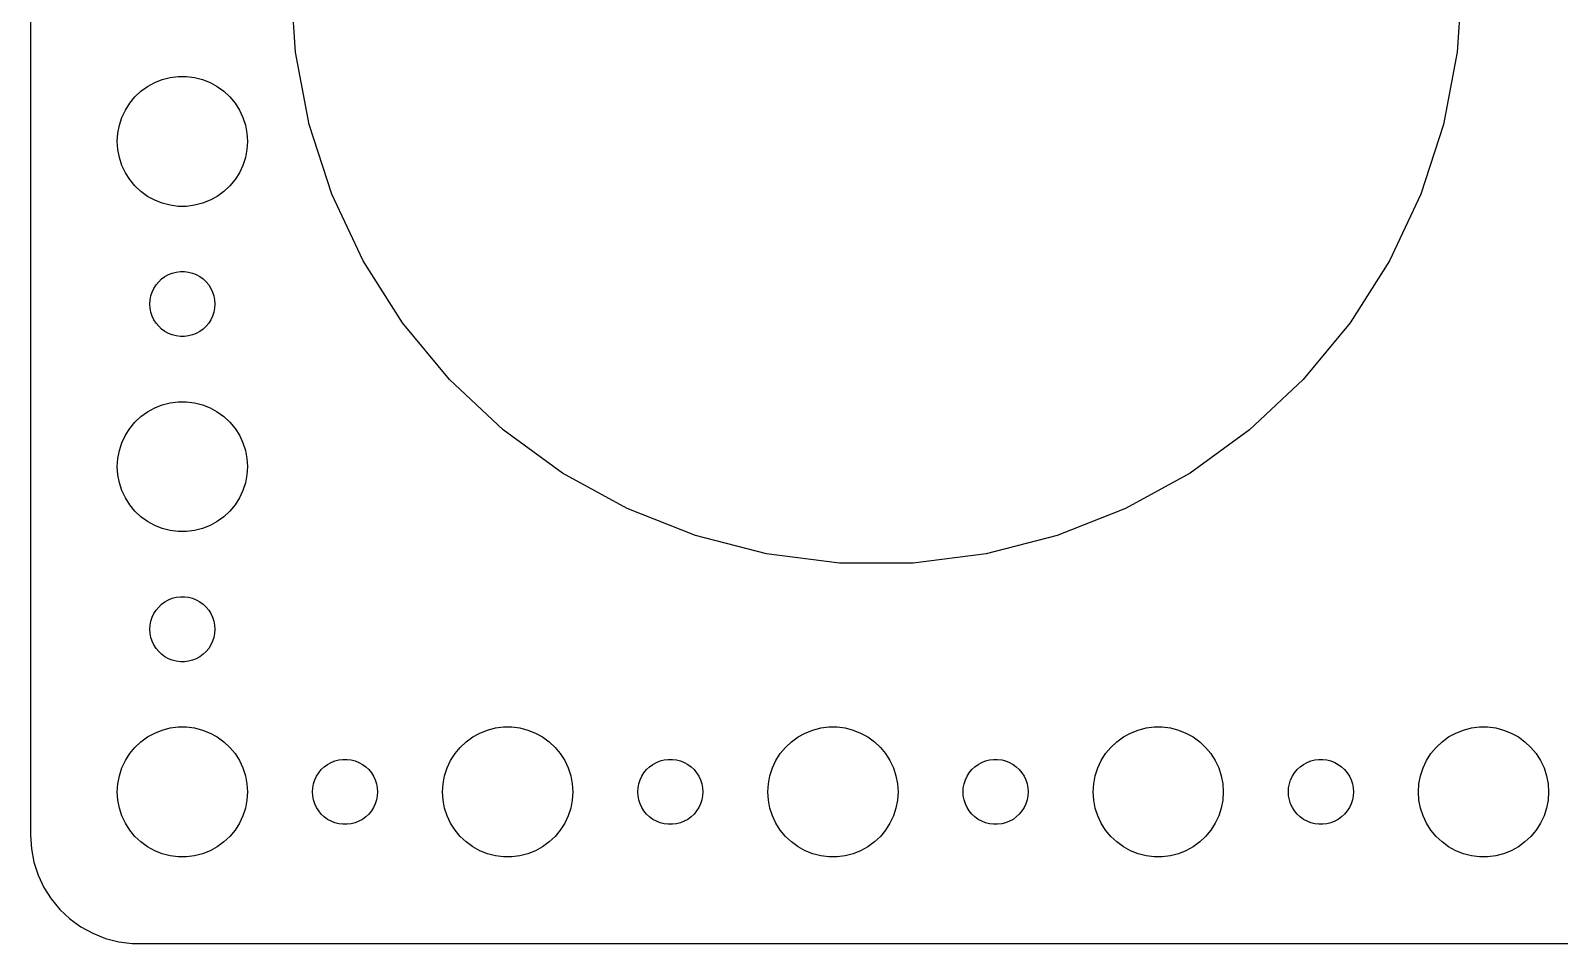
# Model space of a CAD drawing. Header units: metres. Extents: x -157 to 157, y -44 to 44.
# Drawn here: x -157 to -86.5, y -44.5 to -2.4 of the extents above; entities that cross this region are included whole.
import ezdxf

# ---------------------------------------------------------------- set-up
doc = ezdxf.new("R2010")
doc.units = ezdxf.units.M

msp = doc.modelspace()

# ---------------------------------------------------------------- linework, layer by layer
for p, q in [((-157, 39.5), (-157, -39.5)), ((-144.787, -3.38399), (-145, 0)), ((-91, 0), (-91.2129, -3.38399)), ((-144.152, -6.71461), (-144.787, -3.38399)), ((-91.2129, -3.38399), (-91.8483, -6.71461)), ((-151.607, -4.96701), (-151.277, -4.78551)), ((-151.277, -4.78551), (-150.927, -4.64682)), ((-150.927, -4.64682), (-150.562, -4.55313)), ((-150.562, -4.55313), (-150.188, -4.50591)), ((-150.188, -4.50591), (-149.812, -4.50591)), ((-149.812, -4.50591), (-149.438, -4.55313)), ((-149.438, -4.55313), (-149.073, -4.64682)), ((-149.073, -4.64682), (-148.723, -4.78551)), ((-148.723, -4.78551), (-148.393, -4.96701)), ((-152.427, -5.73663), (-152.187, -5.44635)), ((-152.187, -5.44635), (-151.912, -5.18845)), ((-151.912, -5.18845), (-151.607, -4.96701)), ((-148.393, -4.96701), (-148.088, -5.18845)), ((-148.088, -5.18845), (-147.813, -5.44635)), ((-147.813, -5.44635), (-147.573, -5.73663)), ((-152.789, -6.39561), (-152.629, -6.05473)), ((-152.629, -6.05473), (-152.427, -5.73663)), ((-147.573, -5.73663), (-147.371, -6.05473)), ((-147.371, -6.05473), (-147.211, -6.39561)), ((-152.976, -7.12399), (-152.906, -6.75392)), ((-152.906, -6.75392), (-152.789, -6.39561)), ((-147.211, -6.39561), (-147.094, -6.75392)), ((-147.094, -6.75392), (-147.024, -7.12399)), ((-143.104, -9.93936), (-144.152, -6.71461)), ((-91.8483, -6.71461), (-92.896, -9.93936)), ((-153, -7.5), (-152.976, -7.12399)), ((-152.976, -7.87599), (-153, -7.5)), ((-147.024, -7.12399), (-147, -7.5)), ((-147, -7.5), (-147.024, -7.87599)), ((-152.906, -8.24606), (-152.976, -7.87599)), ((-152.789, -8.60437), (-152.906, -8.24606)), ((-147.094, -8.24606), (-147.211, -8.60437)), ((-147.024, -7.87599), (-147.094, -8.24606)), ((-152.629, -8.94525), (-152.789, -8.60437)), ((-152.427, -9.26335), (-152.629, -8.94525)), ((-147.371, -8.94525), (-147.573, -9.26335)), ((-147.211, -8.60437), (-147.371, -8.94525)), ((-152.187, -9.55363), (-152.427, -9.26335)), ((-151.912, -9.81154), (-152.187, -9.55363)), ((-151.607, -10.033), (-151.912, -9.81154)), ((-148.088, -9.81154), (-148.393, -10.033)), ((-147.813, -9.55363), (-148.088, -9.81154)), ((-147.573, -9.26335), (-147.813, -9.55363)), ((-151.277, -10.2145), (-151.607, -10.033)), ((-150.927, -10.3532), (-151.277, -10.2145)), ((-150.562, -10.4469), (-150.927, -10.3532)), ((-150.188, -10.4941), (-150.562, -10.4469)), ((-149.812, -10.4941), (-150.188, -10.4941)), ((-149.438, -10.4469), (-149.812, -10.4941)), ((-149.073, -10.3532), (-149.438, -10.4469)), ((-148.723, -10.2145), (-149.073, -10.3532)), ((-148.393, -10.033), (-148.723, -10.2145)), ((-141.66, -13.0073), (-143.104, -9.93936)), ((-92.896, -9.93936), (-94.3397, -13.0073)), ((-139.843, -15.8702), (-141.66, -13.0073)), ((-94.3397, -13.0073), (-96.1565, -15.8702)), ((-151.214, -14.1183), (-151.093, -13.9732)), ((-151.093, -13.9732), (-150.956, -13.8442)), ((-150.956, -13.8442), (-150.804, -13.7335)), ((-150.804, -13.7335), (-150.639, -13.6427)), ((-150.639, -13.6427), (-150.464, -13.5734)), ((-150.464, -13.5734), (-150.281, -13.5266)), ((-150.281, -13.5266), (-150.094, -13.5029)), ((-150.094, -13.5029), (-149.906, -13.5029)), ((-149.906, -13.5029), (-149.719, -13.5266)), ((-149.719, -13.5266), (-149.536, -13.5734)), ((-149.536, -13.5734), (-149.361, -13.6427)), ((-149.361, -13.6427), (-149.196, -13.7335)), ((-149.196, -13.7335), (-149.044, -13.8442)), ((-149.044, -13.8442), (-148.907, -13.9732)), ((-148.907, -13.9732), (-148.786, -14.1183)), ((-151.488, -14.812), (-151.453, -14.627)), ((-151.453, -14.627), (-151.395, -14.4478)), ((-151.395, -14.4478), (-151.314, -14.2774)), ((-151.314, -14.2774), (-151.214, -14.1183)), ((-148.786, -14.1183), (-148.686, -14.2774)), ((-148.686, -14.2774), (-148.605, -14.4478)), ((-148.605, -14.4478), (-148.547, -14.627)), ((-148.547, -14.627), (-148.512, -14.812)), ((-151.5, -15), (-151.488, -14.812)), ((-151.488, -15.188), (-151.5, -15)), ((-151.453, -15.373), (-151.488, -15.188)), ((-151.395, -15.5522), (-151.453, -15.373)), ((-148.547, -15.373), (-148.605, -15.5522)), ((-148.512, -15.188), (-148.547, -15.373)), ((-148.512, -14.812), (-148.5, -15)), ((-148.5, -15), (-148.512, -15.188)), ((-151.314, -15.7226), (-151.395, -15.5522)), ((-151.214, -15.8817), (-151.314, -15.7226)), ((-151.093, -16.0268), (-151.214, -15.8817)), ((-150.956, -16.1558), (-151.093, -16.0268)), ((-150.804, -16.2665), (-150.956, -16.1558)), ((-149.044, -16.1558), (-149.196, -16.2665)), ((-148.907, -16.0268), (-149.044, -16.1558)), ((-148.786, -15.8817), (-148.907, -16.0268)), ((-148.686, -15.7226), (-148.786, -15.8817)), ((-148.605, -15.5522), (-148.686, -15.7226)), ((-137.682, -18.4828), (-139.843, -15.8702)), ((-96.1565, -15.8702), (-98.3178, -18.4828)), ((-150.639, -16.3572), (-150.804, -16.2665)), ((-150.464, -16.4266), (-150.639, -16.3572)), ((-150.281, -16.4734), (-150.464, -16.4266)), ((-150.094, -16.497), (-150.281, -16.4734)), ((-149.906, -16.497), (-150.094, -16.497)), ((-149.719, -16.4734), (-149.906, -16.497)), ((-149.536, -16.4266), (-149.719, -16.4734)), ((-149.361, -16.3572), (-149.536, -16.4266)), ((-149.196, -16.2665), (-149.361, -16.3572)), ((-135.21, -20.8038), (-137.682, -18.4828)), ((-98.3178, -18.4828), (-100.79, -20.8038)), ((-151.277, -19.7855), (-150.927, -19.6468)), ((-150.927, -19.6468), (-150.562, -19.5531)), ((-150.562, -19.5531), (-150.188, -19.5059)), ((-150.188, -19.5059), (-149.812, -19.5059)), ((-149.812, -19.5059), (-149.438, -19.5531)), ((-149.438, -19.5531), (-149.073, -19.6468)), ((-149.073, -19.6468), (-148.723, -19.7855)), ((-152.187, -20.4464), (-151.912, -20.1884)), ((-151.912, -20.1884), (-151.607, -19.967)), ((-151.607, -19.967), (-151.277, -19.7855)), ((-148.723, -19.7855), (-148.393, -19.967)), ((-148.393, -19.967), (-148.088, -20.1884)), ((-148.088, -20.1884), (-147.813, -20.4464)), ((-152.789, -21.3956), (-152.629, -21.0547)), ((-152.629, -21.0547), (-152.427, -20.7366)), ((-152.427, -20.7366), (-152.187, -20.4464)), ((-147.813, -20.4464), (-147.573, -20.7366)), ((-147.573, -20.7366), (-147.371, -21.0547)), ((-147.371, -21.0547), (-147.211, -21.3956)), ((-132.467, -22.7968), (-135.21, -20.8038)), ((-100.79, -20.8038), (-103.533, -22.7968)), ((-152.976, -22.124), (-152.906, -21.7539)), ((-152.906, -21.7539), (-152.789, -21.3956)), ((-147.211, -21.3956), (-147.094, -21.7539)), ((-147.094, -21.7539), (-147.024, -22.124)), ((-153, -22.5), (-152.976, -22.124)), ((-152.976, -22.876), (-153, -22.5)), ((-147.024, -22.124), (-147, -22.5)), ((-147, -22.5), (-147.024, -22.876)), ((-152.906, -23.2461), (-152.976, -22.876)), ((-152.789, -23.6044), (-152.906, -23.2461)), ((-147.094, -23.2461), (-147.211, -23.6044)), ((-147.024, -22.876), (-147.094, -23.2461)), ((-129.496, -24.4303), (-132.467, -22.7968)), ((-103.533, -22.7968), (-106.504, -24.4303)), ((-152.629, -23.9453), (-152.789, -23.6044)), ((-152.427, -24.2634), (-152.629, -23.9453)), ((-147.371, -23.9453), (-147.573, -24.2634)), ((-147.211, -23.6044), (-147.371, -23.9453)), ((-152.187, -24.5536), (-152.427, -24.2634)), ((-151.912, -24.8115), (-152.187, -24.5536)), ((-147.813, -24.5536), (-148.088, -24.8115)), ((-147.573, -24.2634), (-147.813, -24.5536)), ((-126.343, -25.6785), (-129.496, -24.4303)), ((-106.504, -24.4303), (-109.657, -25.6785)), ((-151.607, -25.033), (-151.912, -24.8115)), ((-151.277, -25.2145), (-151.607, -25.033)), ((-150.927, -25.3532), (-151.277, -25.2145)), ((-150.562, -25.4469), (-150.927, -25.3532)), ((-149.073, -25.3532), (-149.438, -25.4469)), ((-148.723, -25.2145), (-149.073, -25.3532)), ((-148.393, -25.033), (-148.723, -25.2145)), ((-148.088, -24.8115), (-148.393, -25.033)), ((-150.188, -25.4941), (-150.562, -25.4469)), ((-149.812, -25.4941), (-150.188, -25.4941)), ((-149.438, -25.4469), (-149.812, -25.4941)), ((-123.059, -26.5217), (-126.343, -25.6785)), ((-109.657, -25.6785), (-112.941, -26.5217)), ((-119.695, -26.9467), (-123.059, -26.5217)), ((-112.941, -26.5217), (-116.305, -26.9467)), ((-116.305, -26.9467), (-119.695, -26.9467)), ((-151.093, -28.9732), (-150.956, -28.8442)), ((-150.956, -28.8442), (-150.804, -28.7335)), ((-150.804, -28.7335), (-150.639, -28.6427)), ((-150.639, -28.6427), (-150.464, -28.5734)), ((-150.464, -28.5734), (-150.281, -28.5266)), ((-150.281, -28.5266), (-150.094, -28.503)), ((-150.094, -28.503), (-149.906, -28.503)), ((-149.906, -28.503), (-149.719, -28.5266)), ((-149.719, -28.5266), (-149.536, -28.5734)), ((-149.536, -28.5734), (-149.361, -28.6427)), ((-149.361, -28.6427), (-149.196, -28.7335)), ((-149.196, -28.7335), (-149.044, -28.8442)), ((-149.044, -28.8442), (-148.907, -28.9732)), ((-151.453, -29.627), (-151.395, -29.4478)), ((-151.395, -29.4478), (-151.314, -29.2774)), ((-151.314, -29.2774), (-151.214, -29.1183)), ((-151.214, -29.1183), (-151.093, -28.9732)), ((-148.907, -28.9732), (-148.786, -29.1183)), ((-148.786, -29.1183), (-148.686, -29.2774)), ((-148.686, -29.2774), (-148.605, -29.4478)), ((-148.605, -29.4478), (-148.547, -29.627)), ((-151.5, -30), (-151.488, -29.812)), ((-151.488, -30.188), (-151.5, -30)), ((-151.488, -29.812), (-151.453, -29.627)), ((-151.453, -30.373), (-151.488, -30.188)), ((-148.547, -29.627), (-148.512, -29.812)), ((-148.512, -30.188), (-148.547, -30.373)), ((-148.512, -29.812), (-148.5, -30)), ((-148.5, -30), (-148.512, -30.188)), ((-151.395, -30.5522), (-151.453, -30.373)), ((-151.314, -30.7226), (-151.395, -30.5522)), ((-151.214, -30.8817), (-151.314, -30.7226)), ((-151.093, -31.0268), (-151.214, -30.8817)), ((-148.786, -30.8817), (-148.907, -31.0268)), ((-148.686, -30.7226), (-148.786, -30.8817)), ((-148.605, -30.5522), (-148.686, -30.7226)), ((-148.547, -30.373), (-148.605, -30.5522)), ((-150.956, -31.1558), (-151.093, -31.0268)), ((-150.804, -31.2665), (-150.956, -31.1558)), ((-150.639, -31.3572), (-150.804, -31.2665)), ((-150.464, -31.4266), (-150.639, -31.3572)), ((-150.281, -31.4734), (-150.464, -31.4266)), ((-150.094, -31.497), (-150.281, -31.4734)), ((-149.906, -31.497), (-150.094, -31.497)), ((-149.719, -31.4734), (-149.906, -31.497)), ((-149.536, -31.4266), (-149.719, -31.4734)), ((-149.361, -31.3572), (-149.536, -31.4266)), ((-149.196, -31.2665), (-149.361, -31.3572)), ((-149.044, -31.1558), (-149.196, -31.2665)), ((-148.907, -31.0268), (-149.044, -31.1558)), ((-150.562, -34.5531), (-150.188, -34.5059)), ((-150.188, -34.5059), (-149.812, -34.5059)), ((-149.812, -34.5059), (-149.438, -34.5531)), ((-135.562, -34.5531), (-135.188, -34.5059)), ((-135.188, -34.5059), (-134.812, -34.5059)), ((-134.812, -34.5059), (-134.438, -34.5531)), ((-120.562, -34.5531), (-120.188, -34.5059)), ((-120.188, -34.5059), (-119.812, -34.5059)), ((-119.812, -34.5059), (-119.438, -34.5531)), ((-105.562, -34.5531), (-105.188, -34.5059)), ((-105.188, -34.5059), (-104.812, -34.5059)), ((-104.812, -34.5059), (-104.438, -34.5531)), ((-90.5621, -34.5531), (-90.1884, -34.5059)), ((-90.1884, -34.5059), (-89.8116, -34.5059)), ((-89.8116, -34.5059), (-89.4379, -34.5531)), ((-152.187, -35.4464), (-151.912, -35.1885)), ((-151.912, -35.1885), (-151.607, -34.967)), ((-151.607, -34.967), (-151.277, -34.7855)), ((-151.277, -34.7855), (-150.927, -34.6468)), ((-150.927, -34.6468), (-150.562, -34.5531)), ((-149.438, -34.5531), (-149.073, -34.6468)), ((-149.073, -34.6468), (-148.723, -34.7855)), ((-148.723, -34.7855), (-148.393, -34.967)), ((-148.393, -34.967), (-148.088, -35.1885)), ((-148.088, -35.1885), (-147.813, -35.4464)), ((-137.187, -35.4464), (-136.912, -35.1885)), ((-136.912, -35.1885), (-136.607, -34.967)), ((-136.607, -34.967), (-136.277, -34.7855)), ((-136.277, -34.7855), (-135.927, -34.6468)), ((-135.927, -34.6468), (-135.562, -34.5531)), ((-134.438, -34.5531), (-134.073, -34.6468)), ((-134.073, -34.6468), (-133.723, -34.7855)), ((-133.723, -34.7855), (-133.393, -34.967)), ((-133.393, -34.967), (-133.088, -35.1885)), ((-133.088, -35.1885), (-132.813, -35.4464)), ((-122.187, -35.4464), (-121.912, -35.1885)), ((-121.912, -35.1885), (-121.607, -34.967)), ((-121.607, -34.967), (-121.277, -34.7855)), ((-121.277, -34.7855), (-120.927, -34.6468)), ((-120.927, -34.6468), (-120.562, -34.5531)), ((-119.438, -34.5531), (-119.073, -34.6468)), ((-119.073, -34.6468), (-118.723, -34.7855)), ((-118.723, -34.7855), (-118.393, -34.967)), ((-118.393, -34.967), (-118.088, -35.1885)), ((-118.088, -35.1885), (-117.813, -35.4464)), ((-107.187, -35.4464), (-106.912, -35.1885)), ((-106.912, -35.1885), (-106.607, -34.967)), ((-106.607, -34.967), (-106.277, -34.7855)), ((-106.277, -34.7855), (-105.927, -34.6468)), ((-105.927, -34.6468), (-105.562, -34.5531)), ((-104.438, -34.5531), (-104.073, -34.6468)), ((-104.073, -34.6468), (-103.723, -34.7855)), ((-103.723, -34.7855), (-103.393, -34.967)), ((-103.393, -34.967), (-103.088, -35.1885)), ((-103.088, -35.1885), (-102.813, -35.4464)), ((-92.1869, -35.4464), (-91.9123, -35.1885)), ((-91.9123, -35.1885), (-91.6075, -34.967)), ((-91.6075, -34.967), (-91.2773, -34.7855)), ((-91.2773, -34.7855), (-90.927, -34.6468)), ((-90.927, -34.6468), (-90.5621, -34.5531)), ((-89.4379, -34.5531), (-89.073, -34.6468)), ((-89.073, -34.6468), (-88.7227, -34.7855)), ((-88.7227, -34.7855), (-88.3925, -34.967)), ((-88.3925, -34.967), (-88.0877, -35.1885)), ((-88.0877, -35.1885), (-87.8131, -35.4464)), ((-152.629, -36.0547), (-152.427, -35.7366)), ((-152.427, -35.7366), (-152.187, -35.4464)), ((-147.813, -35.4464), (-147.573, -35.7366)), ((-147.573, -35.7366), (-147.371, -36.0547)), ((-137.629, -36.0547), (-137.427, -35.7366)), ((-137.427, -35.7366), (-137.187, -35.4464)), ((-132.813, -35.4464), (-132.573, -35.7366)), ((-132.573, -35.7366), (-132.371, -36.0547)), ((-122.629, -36.0547), (-122.427, -35.7366)), ((-122.427, -35.7366), (-122.187, -35.4464)), ((-117.813, -35.4464), (-117.573, -35.7366)), ((-117.573, -35.7366), (-117.371, -36.0547)), ((-107.629, -36.0547), (-107.427, -35.7366)), ((-107.427, -35.7366), (-107.187, -35.4464)), ((-102.813, -35.4464), (-102.573, -35.7366)), ((-102.573, -35.7366), (-102.371, -36.0547)), ((-92.6289, -36.0547), (-92.427, -35.7366)), ((-92.427, -35.7366), (-92.1869, -35.4464)), ((-87.8131, -35.4464), (-87.573, -35.7366)), ((-87.573, -35.7366), (-87.3711, -36.0547)), ((-152.906, -36.7539), (-152.789, -36.3956)), ((-152.789, -36.3956), (-152.629, -36.0547)), ((-147.371, -36.0547), (-147.211, -36.3956)), ((-147.211, -36.3956), (-147.094, -36.7539)), ((-143.814, -36.7774), (-143.714, -36.6183)), ((-143.714, -36.6183), (-143.593, -36.4732)), ((-143.593, -36.4732), (-143.456, -36.3442)), ((-143.456, -36.3442), (-143.304, -36.2335)), ((-143.304, -36.2335), (-143.139, -36.1428)), ((-143.139, -36.1428), (-142.964, -36.0734)), ((-142.964, -36.0734), (-142.781, -36.0266)), ((-142.781, -36.0266), (-142.594, -36.003)), ((-142.594, -36.003), (-142.406, -36.003)), ((-142.406, -36.003), (-142.219, -36.0266)), ((-142.219, -36.0266), (-142.036, -36.0734)), ((-142.036, -36.0734), (-141.861, -36.1428)), ((-141.861, -36.1428), (-141.696, -36.2335)), ((-141.696, -36.2335), (-141.544, -36.3442)), ((-141.544, -36.3442), (-141.407, -36.4732)), ((-141.407, -36.4732), (-141.286, -36.6183)), ((-141.286, -36.6183), (-141.186, -36.7774)), ((-137.906, -36.7539), (-137.789, -36.3956)), ((-137.789, -36.3956), (-137.629, -36.0547)), ((-132.371, -36.0547), (-132.211, -36.3956)), ((-132.211, -36.3956), (-132.094, -36.7539)), ((-128.814, -36.7774), (-128.714, -36.6183)), ((-128.714, -36.6183), (-128.593, -36.4732)), ((-128.593, -36.4732), (-128.456, -36.3442)), ((-128.456, -36.3442), (-128.304, -36.2335)), ((-128.304, -36.2335), (-128.139, -36.1428)), ((-128.139, -36.1428), (-127.964, -36.0734)), ((-127.964, -36.0734), (-127.781, -36.0266)), ((-127.781, -36.0266), (-127.594, -36.003)), ((-127.594, -36.003), (-127.406, -36.003)), ((-127.406, -36.003), (-127.219, -36.0266)), ((-127.219, -36.0266), (-127.036, -36.0734)), ((-127.036, -36.0734), (-126.861, -36.1428)), ((-126.861, -36.1428), (-126.696, -36.2335)), ((-126.696, -36.2335), (-126.544, -36.3442)), ((-126.544, -36.3442), (-126.407, -36.4732)), ((-126.407, -36.4732), (-126.286, -36.6183)), ((-126.286, -36.6183), (-126.186, -36.7774)), ((-122.906, -36.7539), (-122.789, -36.3956)), ((-122.789, -36.3956), (-122.629, -36.0547)), ((-117.371, -36.0547), (-117.211, -36.3956)), ((-117.211, -36.3956), (-117.094, -36.7539)), ((-113.814, -36.7774), (-113.714, -36.6183)), ((-113.714, -36.6183), (-113.593, -36.4732)), ((-113.593, -36.4732), (-113.456, -36.3442)), ((-113.456, -36.3442), (-113.304, -36.2335)), ((-113.304, -36.2335), (-113.139, -36.1428)), ((-113.139, -36.1428), (-112.964, -36.0734)), ((-112.964, -36.0734), (-112.781, -36.0266)), ((-112.781, -36.0266), (-112.594, -36.003)), ((-112.594, -36.003), (-112.406, -36.003)), ((-112.406, -36.003), (-112.219, -36.0266)), ((-112.219, -36.0266), (-112.036, -36.0734)), ((-112.036, -36.0734), (-111.861, -36.1428)), ((-111.861, -36.1428), (-111.696, -36.2335)), ((-111.696, -36.2335), (-111.544, -36.3442)), ((-111.544, -36.3442), (-111.407, -36.4732)), ((-111.407, -36.4732), (-111.286, -36.6183)), ((-111.286, -36.6183), (-111.186, -36.7774)), ((-107.906, -36.7539), (-107.789, -36.3956)), ((-107.789, -36.3956), (-107.629, -36.0547)), ((-102.371, -36.0547), (-102.211, -36.3956)), ((-102.211, -36.3956), (-102.094, -36.7539)), ((-98.8145, -36.7774), (-98.7135, -36.6183)), ((-98.7135, -36.6183), (-98.5934, -36.4732)), ((-98.5934, -36.4732), (-98.4561, -36.3442)), ((-98.4561, -36.3442), (-98.3037, -36.2335)), ((-98.3037, -36.2335), (-98.1387, -36.1428)), ((-98.1387, -36.1428), (-97.9635, -36.0734)), ((-97.9635, -36.0734), (-97.7811, -36.0266)), ((-97.7811, -36.0266), (-97.5942, -36.003)), ((-97.5942, -36.003), (-97.4058, -36.003)), ((-97.4058, -36.003), (-97.2189, -36.0266)), ((-97.2189, -36.0266), (-97.0365, -36.0734)), ((-97.0365, -36.0734), (-96.8613, -36.1428)), ((-96.8613, -36.1428), (-96.6963, -36.2335)), ((-96.6963, -36.2335), (-96.5439, -36.3442)), ((-96.5439, -36.3442), (-96.4065, -36.4732)), ((-96.4065, -36.4732), (-96.2865, -36.6183)), ((-96.2865, -36.6183), (-96.1855, -36.7774)), ((-92.9057, -36.7539), (-92.7893, -36.3956)), ((-92.7893, -36.3956), (-92.6289, -36.0547)), ((-87.3711, -36.0547), (-87.2107, -36.3956)), ((-87.2107, -36.3956), (-87.0943, -36.7539)), ((-153, -37.5), (-152.976, -37.124)), ((-152.976, -37.124), (-152.906, -36.7539)), ((-147.094, -36.7539), (-147.024, -37.124)), ((-147.024, -37.124), (-147, -37.5)), ((-144, -37.5), (-143.988, -37.312)), ((-143.988, -37.312), (-143.953, -37.127)), ((-143.953, -37.127), (-143.895, -36.9478)), ((-143.895, -36.9478), (-143.814, -36.7774)), ((-141.186, -36.7774), (-141.105, -36.9478)), ((-141.105, -36.9478), (-141.047, -37.127)), ((-141.047, -37.127), (-141.012, -37.312)), ((-141.012, -37.312), (-141, -37.5)), ((-138, -37.5), (-137.976, -37.124)), ((-137.976, -37.124), (-137.906, -36.7539)), ((-132.094, -36.7539), (-132.024, -37.124)), ((-132.024, -37.124), (-132, -37.5)), ((-129, -37.5), (-128.988, -37.312)), ((-128.988, -37.312), (-128.953, -37.127)), ((-128.953, -37.127), (-128.895, -36.9478)), ((-128.895, -36.9478), (-128.814, -36.7774)), ((-126.186, -36.7774), (-126.105, -36.9478)), ((-126.105, -36.9478), (-126.047, -37.127)), ((-126.047, -37.127), (-126.012, -37.312)), ((-126.012, -37.312), (-126, -37.5)), ((-123, -37.5), (-122.976, -37.124)), ((-122.976, -37.124), (-122.906, -36.7539)), ((-117.094, -36.7539), (-117.024, -37.124)), ((-117.024, -37.124), (-117, -37.5)), ((-114, -37.5), (-113.988, -37.312)), ((-113.988, -37.312), (-113.953, -37.127)), ((-113.953, -37.127), (-113.895, -36.9478)), ((-113.895, -36.9478), (-113.814, -36.7774)), ((-111.186, -36.7774), (-111.105, -36.9478)), ((-111.105, -36.9478), (-111.047, -37.127)), ((-111.047, -37.127), (-111.012, -37.312)), ((-111.012, -37.312), (-111, -37.5)), ((-108, -37.5), (-107.976, -37.124)), ((-107.976, -37.124), (-107.906, -36.7539)), ((-102.094, -36.7539), (-102.024, -37.124)), ((-102.024, -37.124), (-102, -37.5)), ((-99, -37.5), (-98.9882, -37.312)), ((-98.9882, -37.312), (-98.9529, -37.127)), ((-98.9529, -37.127), (-98.8947, -36.9478)), ((-98.8947, -36.9478), (-98.8145, -36.7774)), ((-96.1855, -36.7774), (-96.1053, -36.9478)), ((-96.1053, -36.9478), (-96.0471, -37.127)), ((-96.0471, -37.127), (-96.0118, -37.312)), ((-96.0118, -37.312), (-96, -37.5)), ((-93, -37.5), (-92.9763, -37.124)), ((-92.9763, -37.124), (-92.9057, -36.7539)), ((-87.0943, -36.7539), (-87.0237, -37.124)), ((-87.0237, -37.124), (-87, -37.5)), ((-152.976, -37.876), (-153, -37.5)), ((-152.906, -38.2461), (-152.976, -37.876)), ((-147.024, -37.876), (-147.094, -38.2461)), ((-147, -37.5), (-147.024, -37.876)), ((-143.988, -37.688), (-144, -37.5)), ((-143.953, -37.873), (-143.988, -37.688)), ((-143.895, -38.0522), (-143.953, -37.873)), ((-143.814, -38.2226), (-143.895, -38.0522)), ((-141.105, -38.0522), (-141.186, -38.2226)), ((-141.047, -37.873), (-141.105, -38.0522)), ((-141.012, -37.688), (-141.047, -37.873)), ((-141, -37.5), (-141.012, -37.688)), ((-137.976, -37.876), (-138, -37.5)), ((-137.906, -38.2461), (-137.976, -37.876)), ((-132.024, -37.876), (-132.094, -38.2461)), ((-132, -37.5), (-132.024, -37.876)), ((-128.988, -37.688), (-129, -37.5)), ((-128.953, -37.873), (-128.988, -37.688)), ((-128.895, -38.0522), (-128.953, -37.873)), ((-128.814, -38.2226), (-128.895, -38.0522)), ((-126.105, -38.0522), (-126.186, -38.2226)), ((-126.047, -37.873), (-126.105, -38.0522)), ((-126.012, -37.688), (-126.047, -37.873)), ((-126, -37.5), (-126.012, -37.688)), ((-122.976, -37.876), (-123, -37.5)), ((-122.906, -38.2461), (-122.976, -37.876)), ((-117.024, -37.876), (-117.094, -38.2461)), ((-117, -37.5), (-117.024, -37.876)), ((-113.988, -37.688), (-114, -37.5)), ((-113.953, -37.873), (-113.988, -37.688)), ((-113.895, -38.0522), (-113.953, -37.873)), ((-113.814, -38.2226), (-113.895, -38.0522)), ((-111.105, -38.0522), (-111.186, -38.2226)), ((-111.047, -37.873), (-111.105, -38.0522)), ((-111.012, -37.688), (-111.047, -37.873)), ((-111, -37.5), (-111.012, -37.688)), ((-107.976, -37.876), (-108, -37.5)), ((-107.906, -38.2461), (-107.976, -37.876)), ((-102.024, -37.876), (-102.094, -38.2461)), ((-102, -37.5), (-102.024, -37.876)), ((-98.9882, -37.688), (-99, -37.5)), ((-98.9529, -37.873), (-98.9882, -37.688)), ((-98.8947, -38.0522), (-98.9529, -37.873)), ((-98.8145, -38.2226), (-98.8947, -38.0522)), ((-96.1053, -38.0522), (-96.1855, -38.2226)), ((-96.0471, -37.873), (-96.1053, -38.0522)), ((-96.0118, -37.688), (-96.0471, -37.873)), ((-96, -37.5), (-96.0118, -37.688)), ((-92.9763, -37.876), (-93, -37.5)), ((-92.9057, -38.2461), (-92.9763, -37.876)), ((-87.0237, -37.876), (-87.0943, -38.2461)), ((-87, -37.5), (-87.0237, -37.876)), ((-152.789, -38.6044), (-152.906, -38.2461)), ((-152.629, -38.9453), (-152.789, -38.6044)), ((-147.211, -38.6044), (-147.371, -38.9453)), ((-147.094, -38.2461), (-147.211, -38.6044)), ((-143.714, -38.3817), (-143.814, -38.2226)), ((-143.593, -38.5268), (-143.714, -38.3817)), ((-143.456, -38.6558), (-143.593, -38.5268)), ((-143.304, -38.7665), (-143.456, -38.6558)), ((-143.139, -38.8572), (-143.304, -38.7665)), ((-141.696, -38.7665), (-141.861, -38.8572)), ((-141.544, -38.6558), (-141.696, -38.7665)), ((-141.407, -38.5268), (-141.544, -38.6558)), ((-141.286, -38.3817), (-141.407, -38.5268)), ((-141.186, -38.2226), (-141.286, -38.3817)), ((-137.789, -38.6044), (-137.906, -38.2461)), ((-137.629, -38.9453), (-137.789, -38.6044)), ((-132.211, -38.6044), (-132.371, -38.9453)), ((-132.094, -38.2461), (-132.211, -38.6044)), ((-128.714, -38.3817), (-128.814, -38.2226)), ((-128.593, -38.5268), (-128.714, -38.3817)), ((-128.456, -38.6558), (-128.593, -38.5268)), ((-128.304, -38.7665), (-128.456, -38.6558)), ((-128.139, -38.8572), (-128.304, -38.7665)), ((-126.696, -38.7665), (-126.861, -38.8572)), ((-126.544, -38.6558), (-126.696, -38.7665)), ((-126.407, -38.5268), (-126.544, -38.6558)), ((-126.286, -38.3817), (-126.407, -38.5268)), ((-126.186, -38.2226), (-126.286, -38.3817)), ((-122.789, -38.6044), (-122.906, -38.2461)), ((-122.629, -38.9453), (-122.789, -38.6044)), ((-117.211, -38.6044), (-117.371, -38.9453)), ((-117.094, -38.2461), (-117.211, -38.6044)), ((-113.714, -38.3817), (-113.814, -38.2226)), ((-113.593, -38.5268), (-113.714, -38.3817)), ((-113.456, -38.6558), (-113.593, -38.5268)), ((-113.304, -38.7665), (-113.456, -38.6558)), ((-113.139, -38.8572), (-113.304, -38.7665)), ((-111.696, -38.7665), (-111.861, -38.8572)), ((-111.544, -38.6558), (-111.696, -38.7665)), ((-111.407, -38.5268), (-111.544, -38.6558)), ((-111.286, -38.3817), (-111.407, -38.5268)), ((-111.186, -38.2226), (-111.286, -38.3817)), ((-107.789, -38.6044), (-107.906, -38.2461)), ((-107.629, -38.9453), (-107.789, -38.6044)), ((-102.211, -38.6044), (-102.371, -38.9453)), ((-102.094, -38.2461), (-102.211, -38.6044)), ((-98.7135, -38.3817), (-98.8145, -38.2226)), ((-98.5934, -38.5268), (-98.7135, -38.3817)), ((-98.4561, -38.6558), (-98.5934, -38.5268)), ((-98.3037, -38.7665), (-98.4561, -38.6558)), ((-98.1387, -38.8572), (-98.3037, -38.7665)), ((-96.6963, -38.7665), (-96.8613, -38.8572)), ((-96.5439, -38.6558), (-96.6963, -38.7665)), ((-96.4065, -38.5268), (-96.5439, -38.6558)), ((-96.2865, -38.3817), (-96.4065, -38.5268)), ((-96.1855, -38.2226), (-96.2865, -38.3817)), ((-92.7893, -38.6044), (-92.9057, -38.2461)), ((-92.6289, -38.9453), (-92.7893, -38.6044)), ((-87.2107, -38.6044), (-87.3711, -38.9453)), ((-87.0943, -38.2461), (-87.2107, -38.6044)), ((-152.427, -39.2634), (-152.629, -38.9453)), ((-152.187, -39.5536), (-152.427, -39.2634)), ((-147.573, -39.2634), (-147.813, -39.5536)), ((-147.371, -38.9453), (-147.573, -39.2634)), ((-142.964, -38.9266), (-143.139, -38.8572)), ((-142.781, -38.9734), (-142.964, -38.9266)), ((-142.594, -38.997), (-142.781, -38.9734)), ((-142.406, -38.997), (-142.594, -38.997)), ((-142.219, -38.9734), (-142.406, -38.997)), ((-142.036, -38.9266), (-142.219, -38.9734)), ((-141.861, -38.8572), (-142.036, -38.9266)), ((-137.427, -39.2634), (-137.629, -38.9453)), ((-137.187, -39.5536), (-137.427, -39.2634)), ((-132.573, -39.2634), (-132.813, -39.5536)), ((-132.371, -38.9453), (-132.573, -39.2634)), ((-127.964, -38.9266), (-128.139, -38.8572)), ((-127.781, -38.9734), (-127.964, -38.9266)), ((-127.594, -38.997), (-127.781, -38.9734)), ((-127.406, -38.997), (-127.594, -38.997)), ((-127.219, -38.9734), (-127.406, -38.997)), ((-127.036, -38.9266), (-127.219, -38.9734)), ((-126.861, -38.8572), (-127.036, -38.9266)), ((-122.427, -39.2634), (-122.629, -38.9453)), ((-122.187, -39.5536), (-122.427, -39.2634)), ((-117.573, -39.2634), (-117.813, -39.5536)), ((-117.371, -38.9453), (-117.573, -39.2634)), ((-112.964, -38.9266), (-113.139, -38.8572)), ((-112.781, -38.9734), (-112.964, -38.9266)), ((-112.594, -38.997), (-112.781, -38.9734)), ((-112.406, -38.997), (-112.594, -38.997)), ((-112.219, -38.9734), (-112.406, -38.997)), ((-112.036, -38.9266), (-112.219, -38.9734)), ((-111.861, -38.8572), (-112.036, -38.9266)), ((-107.427, -39.2634), (-107.629, -38.9453)), ((-107.187, -39.5536), (-107.427, -39.2634)), ((-102.573, -39.2634), (-102.813, -39.5536)), ((-102.371, -38.9453), (-102.573, -39.2634)), ((-97.9635, -38.9266), (-98.1387, -38.8572)), ((-97.7811, -38.9734), (-97.9635, -38.9266)), ((-97.5942, -38.997), (-97.7811, -38.9734)), ((-97.4058, -38.997), (-97.5942, -38.997)), ((-97.2189, -38.9734), (-97.4058, -38.997)), ((-97.0365, -38.9266), (-97.2189, -38.9734)), ((-96.8613, -38.8572), (-97.0365, -38.9266)), ((-92.427, -39.2634), (-92.6289, -38.9453)), ((-92.1869, -39.5536), (-92.427, -39.2634)), ((-87.573, -39.2634), (-87.8131, -39.5536)), ((-87.3711, -38.9453), (-87.573, -39.2634)), ((-157, -39.5), (-156.961, -40.1267)), ((-156.961, -40.1267), (-156.843, -40.7434)), ((-151.912, -39.8115), (-152.187, -39.5536)), ((-151.607, -40.033), (-151.912, -39.8115)), ((-151.277, -40.2145), (-151.607, -40.033)), ((-148.393, -40.033), (-148.723, -40.2145)), ((-148.088, -39.8115), (-148.393, -40.033)), ((-147.813, -39.5536), (-148.088, -39.8115)), ((-136.912, -39.8115), (-137.187, -39.5536)), ((-136.607, -40.033), (-136.912, -39.8115)), ((-136.277, -40.2145), (-136.607, -40.033)), ((-133.393, -40.033), (-133.723, -40.2145)), ((-133.088, -39.8115), (-133.393, -40.033)), ((-132.813, -39.5536), (-133.088, -39.8115)), ((-121.912, -39.8115), (-122.187, -39.5536)), ((-121.607, -40.033), (-121.912, -39.8115)), ((-121.277, -40.2145), (-121.607, -40.033)), ((-118.393, -40.033), (-118.723, -40.2145)), ((-118.088, -39.8115), (-118.393, -40.033)), ((-117.813, -39.5536), (-118.088, -39.8115)), ((-106.912, -39.8115), (-107.187, -39.5536)), ((-106.607, -40.033), (-106.912, -39.8115)), ((-106.277, -40.2145), (-106.607, -40.033)), ((-103.393, -40.033), (-103.723, -40.2145)), ((-103.088, -39.8115), (-103.393, -40.033)), ((-102.813, -39.5536), (-103.088, -39.8115)), ((-91.9123, -39.8115), (-92.1869, -39.5536)), ((-91.6075, -40.033), (-91.9123, -39.8115)), ((-91.2773, -40.2145), (-91.6075, -40.033)), ((-88.3925, -40.033), (-88.7227, -40.2145)), ((-88.0877, -39.8115), (-88.3925, -40.033)), ((-87.8131, -39.5536), (-88.0877, -39.8115)), ((-156.843, -40.7434), (-156.649, -41.3406)), ((-150.927, -40.3532), (-151.277, -40.2145)), ((-150.562, -40.4469), (-150.927, -40.3532)), ((-150.188, -40.4941), (-150.562, -40.4469)), ((-149.812, -40.4941), (-150.188, -40.4941)), ((-149.438, -40.4469), (-149.812, -40.4941)), ((-149.073, -40.3532), (-149.438, -40.4469)), ((-148.723, -40.2145), (-149.073, -40.3532)), ((-135.927, -40.3532), (-136.277, -40.2145)), ((-135.562, -40.4469), (-135.927, -40.3532)), ((-135.188, -40.4941), (-135.562, -40.4469)), ((-134.812, -40.4941), (-135.188, -40.4941)), ((-134.438, -40.4469), (-134.812, -40.4941)), ((-134.073, -40.3532), (-134.438, -40.4469)), ((-133.723, -40.2145), (-134.073, -40.3532)), ((-120.927, -40.3532), (-121.277, -40.2145)), ((-120.562, -40.4469), (-120.927, -40.3532)), ((-120.188, -40.4941), (-120.562, -40.4469)), ((-119.812, -40.4941), (-120.188, -40.4941)), ((-119.438, -40.4469), (-119.812, -40.4941)), ((-119.073, -40.3532), (-119.438, -40.4469)), ((-118.723, -40.2145), (-119.073, -40.3532)), ((-105.927, -40.3532), (-106.277, -40.2145)), ((-105.562, -40.4469), (-105.927, -40.3532)), ((-105.188, -40.4941), (-105.562, -40.4469)), ((-104.812, -40.4941), (-105.188, -40.4941)), ((-104.438, -40.4469), (-104.812, -40.4941)), ((-104.073, -40.3532), (-104.438, -40.4469)), ((-103.723, -40.2145), (-104.073, -40.3532)), ((-90.927, -40.3532), (-91.2773, -40.2145)), ((-90.5621, -40.4469), (-90.927, -40.3532)), ((-90.1884, -40.4941), (-90.5621, -40.4469)), ((-89.8116, -40.4941), (-90.1884, -40.4941)), ((-89.4379, -40.4469), (-89.8116, -40.4941)), ((-89.073, -40.3532), (-89.4379, -40.4469)), ((-88.7227, -40.2145), (-89.073, -40.3532)), ((-156.649, -41.3406), (-156.382, -41.9088)), ((-156.382, -41.9088), (-156.045, -42.4389)), ((-156.045, -42.4389), (-155.645, -42.9227)), ((-155.645, -42.9227), (-155.187, -43.3526)), ((-155.187, -43.3526), (-154.679, -43.7216)), ((-154.679, -43.7216), (-154.129, -44.0241)), ((-154.129, -44.0241), (-153.545, -44.2553)), ((-153.545, -44.2553), (-152.937, -44.4114)), ((-152.937, -44.4114), (-152.314, -44.4901)), ((-152.314, -44.4901), (152.314, -44.4901))]:
    msp.add_line(p, q)

doc.saveas('drawing.dxf')
